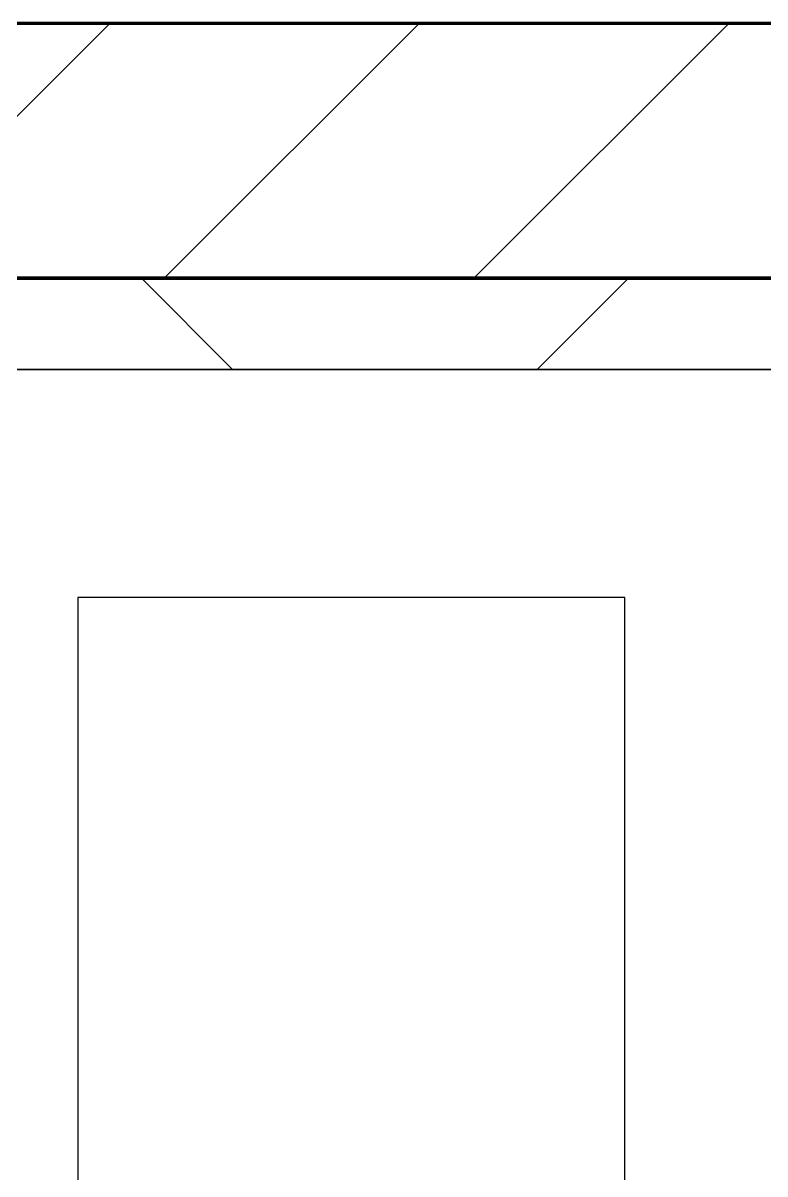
# Model space of a CAD drawing. Header units: millimetres. Extents: x -678720 to -601931, y -306 to 39239.
# Drawn here: x -674354 to -673947, y 8128 to 8759 of the extents above; entities that cross this region are included whole.
import ezdxf
from ezdxf.xclip import XClip

# ---------------------------------------------------------------- set-up
doc = ezdxf.new("R2010")
doc.units = ezdxf.units.MM
doc.header["$XCLIPFRAME"] = 0
doc.layers.add('000 - WIPEOUT', color=250, linetype='Continuous')
doc.layers.add('A11_ALU.SOLID SHEET', color=2, linetype='Continuous')
for name, color, linetype, lineweight in [('A-GLAZ-CURT', 2, 'Continuous', 9), ('A-WALL', 5, 'Continuous', 35), ('A-WALL-FNSH', 2, 'Continuous', 35), ('A-WALL-PATT', 1, 'Continuous', 35)]:
    doc.layers.add(name, color=color, linetype=linetype, lineweight=lineweight)

# ---------------------------------------------------------------- blocks, each defined once
blk = doc.blocks.new('PPLS-PP19_Custom Tile Pattern - Custom Tile Pattern-V91-4234-01 ENLARGED MULTI-PURPOSE LEVEL - REFLECTED CEILING PLAN - SHEET 5')
at = {"layer": 'A-GLAZ-CURT'}
for p, q in [((-300, 0), (300, 0)), ((300, 0), (-300, 0)), ((195.99, 0), (209.65, 0)), ((209.65, 0), (195.99, 0)), ((210.31, 0), (213.31, 0)), ((213.31, 0), (210.31, 0)), ((230.06, 0), (300, 0)), ((-300, -50), (300, -50)), ((300, -50), (-300, -50))]:
    blk.add_line(p, q, dxfattribs=at)
for points, knots in [([(76.63, 0), (74.8, 0), (67.65, 0), (53.52, 0), (37, 0), (24.07, 0), (12.82, 0), (-2.9, 0), (-20.62, 0), (-32.81, 0), (-44.85, 0), (-51.43, 0), (-51.79, 0)], [-3095.572228, -3095.572228, -3095.572228, -3095.572228, -2950.589685, -2634.532728, -2313.748533, -2106.613311, -1925.670641, -1617.263037, -1290.787923, -1039.307308, -819.71621, -644.910881, -644.910881, -644.910881, -644.910881]), ([(-36.78, 0), (-32.43, 0), (-19.22, 0), (8.83, 0), (43.36, 0), (68.15, 0), (77.33, 0), (78.5, 0)], [-6191.144455, -6191.144455, -6191.144455, -6191.144455, -5862.463379, -5340.621928, -4573.028122, -4094.177415, -4017.21247, -4017.21247, -4017.21247, -4017.21247]), ([(70.61, 0), (66.16, 0), (55.8, 0), (39.61, 0), (24.74, 0), (2.64, 0), (-17.84, 0), (-30.57, 0), (-31.82, 0), (-32, 0)], [-4647.237329, -4647.237329, -4647.237329, -4647.237329, -4326.416877, -4098.545751, -3766.694881, -3333.063701, -2994.501669, -2698.150104, -2614.070998, -2614.070998, -2614.070998, -2614.070998]), ([(-15.19, 0), (-13.07, 0), (7.48, 0), (42.82, 0), (88.72, 0), (120.63, 0), (138.28, 0), (138.53, 0)], [-461.142613, -461.142613, -461.142613, -461.142613, -429.606584, -390.253598, -346.313304, -291.370682, -290.5735, -290.5735, -290.5735, -290.5735]), ([(103.09, 0), (101.08, 0), (86.31, 0), (63.34, 0), (35.84, 0), (12, 0), (3.08, 0), (-1.67, 0), (-2.25, 0)], [-375.435014, -375.435014, -375.435014, -375.435014, -369.147452, -330.153101, -307.516438, -285.83788, -246.234814, -234.646884, -234.646884, -234.646884, -234.646884]), ([(12.51, 0), (18.14, 0), (25.43, 0), (37.44, 0), (45.92, 0), (57.76, 0), (64.47, 0), (72.74, 0), (75.22, 0), (76.03, 0), (76.21, 0)], [-1537.238008, -1537.238008, -1537.238008, -1537.238008, -1206.526904, -1089.329421, -901.315459, -753.071572, -495.328968, -421.953223, -334.951786, -290.452333, -290.452333, -290.452333, -290.452333]), ([(78.43, 0), (76.89, 0), (72.25, 0), (62.26, 0), (51.85, 0), (43.81, 0), (29.53, 0), (20.67, 0), (18.85, 0), (18.16, 0)], [-7031.6194, -7031.6194, -7031.6194, -7031.6194, -6924.452779, -6738.82075, -6548.303034, -6314.283804, -6135.05769, -5972.647715, -5832.674503, -5832.674503, -5832.674503, -5832.674503]), ([(27.44, 0), (27.9, 0), (29.54, 0), (38.07, 0), (53.39, 0), (70, 0), (77.04, 0), (78.44, 0)], [-5037.309798, -5037.309798, -5037.309798, -5037.309798, -4887.603822, -4705.298446, -4353.683244, -3960.84581, -3845.587011, -3845.587011, -3845.587011, -3845.587011]), ([(27.89, 0), (29.09, 0), (33.4, 0), (48.37, 0), (64.04, 0), (74.64, 0), (78.1, 0)], [-147.777612, -147.777612, -147.777612, -147.777612, -135.792042, -118.513713, -97.899267, -87.867769, -87.867769, -87.867769, -87.867769]), ([(136.44, 0), (121.66, 0), (86.93, 0), (51.16, 0), (31.18, 0)], [-106.750556, -106.750556, -106.750556, -106.750556, -59.610984, 0, 0, 0, 0]), ([(168.37, 0), (167.68, 0), (162.47, 0), (147.02, 0), (109.77, 0), (76.86, 0), (57.82, 0), (46.51, 0), (41.18, 0), (36.02, 0), (35.54, 0), (35.54, 0)], [-543.375029, -543.375029, -543.375029, -543.375029, -530.793311, -458.593899, -401.860199, -357.622665, -341.267687, -334.000314, -326.15566, -319.318397, -317.489778, -317.489778, -317.489778, -317.489778]), ([(36.29, 0), (37.77, 0), (48.82, 0), (64.79, 0), (95.91, 0), (124.45, 0), (132.42, 0), (134.6, 0)], [-314.598523, -314.598523, -314.598523, -314.598523, -305.899624, -287.17622, -249.500363, -194.761443, -152.241002, -152.241002, -152.241002, -152.241002]), ([(76.22, 0), (75.58, 0), (73.64, 0), (71.05, 0), (70.61, 0)], [-193.634889, -193.634889, -193.634889, -193.634889, -31.537676, 0, 0, 0, 0]), ([(78.43, 0), (86.63, 0), (103.21, 0), (116.36, 0), (128.63, 0), (128.95, 0)], [-87.545943, -87.545943, -87.545943, -87.545943, -63.759246, -39.050993, -35.895543, -35.895543, -35.895543, -35.895543]), ([(78.48, 0), (79.51, 0), (84.95, 0), (86.01, 0), (92.51, 0), (94.33, 0)], [-3844.262741, -3844.262741, -3844.262741, -3844.262741, -3759.045785, -3336.541051, -2783.776468, -2783.776468, -2783.776468, -2783.776468]), ([(114.39, 0), (114.2, 0), (112.08, 0), (105.42, 0), (92.38, 0), (86.52, 0), (79.99, 0), (78.52, 0)], [-8148.58938, -8148.58938, -8148.58938, -8148.58938, -8105.191388, -7723.759874, -7531.75727, -7135.649961, -7033.519254, -7033.519254, -7033.519254, -7033.519254]), ([(94.4, 0), (94.4, 0), (94.64, 0), (99.11, 0), (108.97, 0), (120.79, 0), (139.94, 0), (163.31, 0), (185.23, 0), (193.62, 0), (194.69, 0), (194.79, 0)], [-2348.345796, -2348.345796, -2348.345796, -2348.345796, -2310.419338, -2233.599744, -2052.234781, -1843.028543, -1530.39897, -1095.004608, -529.74427, -295.064701, -265.121568, -265.121568, -265.121568, -265.121568]), ([(129.02, 0), (129.02, 0), (124.41, 0), (122.35, 0), (114.96, 0), (108.04, 0), (103.09, 0)], [-35.386604, -35.386604, -35.386604, -35.386604, -31.430235, -22.807238, -15.488593, 0, 0, 0, 0]), ([(157.9, 0), (156.77, 0), (151.67, 0), (143.29, 0), (134.04, 0), (126.24, 0), (118.6, 0), (114.23, 0), (111.98, 0), (105.66, 0), (105.23, 0), (105.23, 0)], [-10292.955006, -10292.955006, -10292.955006, -10292.955006, -10098.273015, -9847.788484, -9677.714971, -9567.007022, -9453.21225, -9220.200448, -9012.77275, -8966.157302, -8929.495943, -8929.495943, -8929.495943, -8929.495943]), ([(105.26, 0), (105.52, 0), (111.01, 0), (112.65, 0), (113.59, 0)], [-8920.561005, -8920.561005, -8920.561005, -8920.561005, -8814.835624, -8577.462505, -8577.462505, -8577.462505, -8577.462505]), ([(128.58, 0), (128.8, 0), (130.16, 0), (139.26, 0), (152.67, 0), (161.24, 0), (162.19, 0), (162.75, 0)], [-633.326174, -633.326174, -633.326174, -633.326174, -627.736123, -618.981161, -602.094757, -592.980799, -581.414464, -581.414464, -581.414464, -581.414464]), ([(137.1, 0), (136, 0), (133.64, 0), (129.87, 0), (129.11, 0)], [-670.405967, -670.405967, -670.405967, -670.405967, -651.020627, -640.742133, -640.742133, -640.742133, -640.742133]), ([(193.8, 0), (193.33, 0), (190.11, 0), (183.13, 0), (171, 0), (161.95, 0), (161.28, 0), (158.35, 0), (157.85, 0), (157.77, 0)], [-11665.349007, -11665.349007, -11665.349007, -11665.349007, -11565.880756, -11105.624034, -10839.086983, -10768.332124, -10666.779182, -10580.760289, -10550.278881, -10550.278881, -10550.278881, -10550.278881]), ([(209.53, 0), (208.11, 0), (193.7, 0), (177.41, 0), (159.34, 0), (158.33, 0), (158.3, 0)], [-192.73867, -192.73867, -192.73867, -192.73867, -187.987675, -143.776725, -129.632772, -123.352749, -123.352749, -123.352749, -123.352749]), ([(159.07, 0), (159.13, 0), (160.84, 0), (165.21, 0), (174.15, 0), (185.98, 0), (208.82, 0), (219.42, 0), (230.06, 0)], [-115.643202, -115.643202, -115.643202, -115.643202, -114.681583, -87.660824, -65.295536, -41.623857, -24.459831, 0, 0, 0, 0]), ([(162.75, 0), (165.4, 0), (170.91, 0), (172.61, 0), (172.61, 0)], [-111.264224, -111.264224, -111.264224, -111.264224, -56.742688, -19.085662, -19.085662, -19.085662, -19.085662]), ([(209.95, 0), (208.01, 0), (196.2, 0), (182.99, 0), (174.27, 0), (169.67, 0), (168.99, 0)], [-8813.02241, -8813.02241, -8813.02241, -8813.02241, -8717.832359, -8253.978395, -8152.463617, -8069.855175, -8069.855175, -8069.855175, -8069.855175]), ([(210.18, 0), (208.35, 0), (202.78, 0), (187.54, 0), (175.3, 0), (169.49, 0)], [-194.454786, -194.454786, -194.454786, -194.454786, -184.406837, -162.427601, -142.916156, -142.916156, -142.916156, -142.916156]), ([(171.51, 0), (176.48, 0), (193.23, 0), (201.73, 0), (207.23, 0), (209.74, 0), (210.27, 0)], [-7971.819559, -7971.819559, -7971.819559, -7971.819559, -7784.112253, -7606.717214, -7289.299508, -7208.273155, -7208.273155, -7208.273155, -7208.273155]), ([(172.07, 0), (177.66, 0), (187.87, 0), (201.08, 0), (206.26, 0), (209.64, 0), (210.19, 0)], [-255.364076, -255.364076, -255.364076, -255.364076, -237.955587, -223.92608, -215.862851, -214.310018, -214.310018, -214.310018, -214.310018]), ([(300, 0), (286.53, 0), (256.07, 0), (225.54, 0), (210.26, 0)], [-285.253232, -285.253232, -285.253232, -285.253232, -244.693688, -193.555795, -193.555795, -193.555795, -193.555795]), ([(215.22, 0), (214.62, 0), (212.69, 0), (210.98, 0), (210.27, 0)], [-203.825446, -203.825446, -203.825446, -203.825446, -198.527383, -194.612484, -194.612484, -194.612484, -194.612484]), ([(247.1, 0), (246.76, 0), (245.04, 0), (238.34, 0), (226.56, 0), (221.9, 0), (214.31, 0), (210.28, 0)], [-9649.085549, -9649.085549, -9649.085549, -9649.085549, -9581.591397, -9406.094246, -9221.510254, -9016.44624, -8818.434957, -8818.434957, -8818.434957, -8818.434957]), ([(210.85, 0), (211.78, 0), (216.42, 0), (241.96, 0), (266.73, 0), (281.71, 0), (291.71, 0), (296.52, 0), (297.86, 0), (298.09, 0)], [-7179.657833, -7179.657833, -7179.657833, -7179.657833, -7042.621073, -6582.165592, -6068.460911, -5766.029927, -5566.724884, -5280.360606, -5199.253518, -5199.253518, -5199.253518, -5199.253518]), ([(300, 0), (288.22, 0), (262, 0), (230.43, 0), (219.94, 0), (219.02, 0)], [-12528.858583, -12528.858583, -12528.858583, -12528.858583, -11905.454923, -11162.864862, -10856.732305, -10856.732305, -10856.732305, -10856.732305]), ([(219.9, 0), (220.86, 0), (227.84, 0), (242.06, 0), (246.54, 0), (246.96, 0)], [-10670.940496, -10670.940496, -10670.940496, -10670.940496, -10511.382485, -9925.173265, -9834.877357, -9834.877357, -9834.877357, -9834.877357]), ([(284.76, 0), (284.76, 0), (285.09, 0), (287.47, 0), (293.59, 0), (297.76, 0), (300, 0)], [-4110.630118, -4110.630118, -4110.630118, -4110.630118, -4053.389046, -3959.664717, -3862.421465, -3746.95702, -3746.95702, -3746.95702, -3746.95702]), ([(297.38, 0), (295.84, 0), (291.62, 0), (285.38, 0), (284.87, 0)], [-4803.172655, -4803.172655, -4803.172655, -4803.172655, -4358.271401, -4143.037883, -4143.037883, -4143.037883, -4143.037883])]:
    blk.add_open_spline(points, degree=3, knots=knots, dxfattribs=at)
for points in [[(80.35, 0), (79.57, 0), (78.27, 0), (76.63, 0)], [(79.34, 0), (81.22, 0), (82.78, 0), (83.66, 0)], [(84.06, 0), (83.48, 0), (82.41, 0), (81.72, 0)], [(168.74, 0), (168.74, 0), (169.81, 0), (171.51, 0)], [(195.11, 0), (194.91, 0), (194.44, 0), (193.8, 0)], [(211.37, 0), (212.94, 0), (214.39, 0), (215.11, 0)]]:
    blk.add_open_spline(points, degree=3, dxfattribs=at)
blk = doc.blocks.new('PPLS-PP19_Custom Tile Pattern - Custom Tile Pattern-V92-4234-01 ENLARGED MULTI-PURPOSE LEVEL - REFLECTED CEILING PLAN - SHEET 5')
at = {"layer": 'A-GLAZ-CURT'}
for p, q in [((-300, 0), (300, 0)), ((300, 0), (-300, 0)), ((-293.07, 0), (-275.75, 0)), ((-275.75, 0), (-293.07, 0)), ((-222.32, 0), (-205, 0)), ((-205, 0), (-222.32, 0)), ((-300, -50), (300, -50)), ((300, -50), (-300, -50))]:
    blk.add_line(p, q, dxfattribs=at)
at = {"layer": 'A-GLAZ-CURT', "flags": 128}
for points in [[(-300, 0), (-291.56, 0), (-283.3, 0), (-275.2, 0), (-267.26, 0), (-259.45, 0), (-251.77, 0), (-244.2, 0), (-236.74, 0), (-229.36, 0), (-222.06, 0), (-214.83, 0), (-207.71, 0), (-200.76, 0), (-194.02, 0), (-187.54, 0), (-181.38, 0), (-175.58, 0), (-170.25, 0), (-165.64, 0), (-162.01, 0), (-159.53, 0), (-157.46, 0), (-154.52, 0), (-149.42, 0), (-141.84, 0), (-132.81, 0), (-126.08, 0)], [(-125.69, 0), (-128.55, 0), (-134.16, 0), (-140.03, 0), (-145.5, 0), (-150.63, 0), (-155.53, 0), (-160.27, 0), (-164.95, 0), (-169.65, 0), (-174.47, 0), (-179.49, 0), (-184.81, 0), (-190.44, 0), (-196.37, 0), (-202.58, 0), (-209.04, 0), (-215.73, 0), (-222.63, 0), (-229.72, 0), (-236.97, 0), (-244.39, 0), (-251.96, 0), (-259.67, 0), (-267.51, 0), (-275.48, 0), (-283.55, 0), (-291.73, 0), (-300, 0)]]:
    blk.add_lwpolyline(points, dxfattribs=at)
at = {"layer": 'A-GLAZ-CURT'}
for points, knots in [([(-300, 0), (-284.65, 0), (-243.99, 0), (-210.82, 0), (-192.01, 0)], [-5323.127839, -5323.127839, -5323.127839, -5323.127839, -4502.809032, -3105.157906, -3105.157906, -3105.157906, -3105.157906]), ([(-257.94, 0), (-266.19, 0), (-279.86, 0), (-294.48, 0), (-300, 0)], [-14214.785993, -14214.785993, -14214.785993, -14214.785993, -13729.592194, -13439.944408, -13439.944408, -13439.944408, -13439.944408]), ([(-258.37, 0), (-260.25, 0), (-263.21, 0), (-264.9, 0), (-265.4, 0)], [-398.465923, -398.465923, -398.465923, -398.465923, -208.940337, 0, 0, 0, 0]), ([(-137.88, 0), (-140.56, 0), (-147.66, 0), (-147.69, 0), (-158.72, 0), (-174.02, 0), (-185.59, 0), (-209.77, 0), (-232.01, 0), (-251.26, 0), (-256.61, 0), (-257.96, 0)], [-3187.727384, -3187.727384, -3187.727384, -3187.727384, -2919.378265, -2477.344047, -2237.412286, -2029.680487, -1755.085331, -1400.429864, -858.079193, -543.655514, -412.190569, -412.190569, -412.190569, -412.190569]), ([(-191.96, 0), (-199.14, 0), (-219.83, 0), (-242.32, 0), (-257.89, 0)], [-15642.518368, -15642.518368, -15642.518368, -15642.518368, -15131.813646, -14215.828864, -14215.828864, -14215.828864, -14215.828864]), ([(-257.3, 0), (-256.97, 0), (-253.55, 0), (-241.25, 0), (-225.99, 0), (-213.1, 0), (-202.27, 0), (-195.6, 0), (-191.97, 0)], [-5684.140396, -5684.140396, -5684.140396, -5684.140396, -5657.471696, -5413.335975, -5017.494783, -4832.723979, -4666.091899, -4457.224845, -4457.224845, -4457.224845, -4457.224845]), ([(-133.82, 0), (-135.51, 0), (-137.8, 0), (-149.31, 0), (-162.01, 0), (-177.91, 0), (-199.46, 0), (-216.65, 0), (-231.26, 0), (-233.46, 0), (-234, 0)], [-2731.647847, -2731.647847, -2731.647847, -2731.647847, -2418.507304, -2308.929706, -2113.765672, -1763.376603, -1422.553702, -978.033455, -846.069444, -682.911962, -682.911962, -682.911962, -682.911962]), ([(-233.49, 0), (-233.44, 0), (-232.38, 0), (-230.74, 0), (-225.3, 0), (-223.63, 0)], [-455.274641, -455.274641, -455.274641, -455.274641, -440.605512, -119.536984, 0, 0, 0, 0]), ([(-223.63, 0), (-219.39, 0), (-208.31, 0), (-197.55, 0), (-192, 0)], [-5463.295695, -5463.295695, -5463.295695, -5463.295695, -5161.076232, -4856.26284, -4856.26284, -4856.26284, -4856.26284]), ([(-191.97, 0), (-186.54, 0), (-161.12, 0), (-139.28, 0), (-126.01, 0)], [-3104.210852, -3104.210852, -3104.210852, -3104.210852, -2700.551212, -1152.26201, -1152.26201, -1152.26201, -1152.26201]), ([(-191.97, 0), (-189.85, 0), (-182.68, 0), (-169.02, 0), (-152.12, 0), (-136.84, 0), (-127.33, 0), (-124.19, 0), (-123.43, 0), (-123.28, 0)], [-4855.689944, -4855.689944, -4855.689944, -4855.689944, -4739.070012, -4465.409639, -4149.119819, -3839.893365, -3647.167523, -3488.92562, -3439.852845, -3439.852845, -3439.852845, -3439.852845]), ([(-191.86, 0), (-190.03, 0), (-182.21, 0), (-171.77, 0), (-158.7, 0), (-157.22, 0)], [-4455.137067, -4455.137067, -4455.137067, -4455.137067, -4349.945572, -4000.813434, -3840.635403, -3840.635403, -3840.635403, -3840.635403]), ([(-126.05, 0), (-128.92, 0), (-148.33, 0), (-170.33, 0), (-190.91, 0)], [-17397.860634, -17397.860634, -17397.860634, -17397.860634, -17136.203329, -15667.613966, -15667.613966, -15667.613966, -15667.613966]), ([(-152.35, 0), (-151.03, 0), (-147.71, 0), (-143.57, 0), (-138.62, 0)], [-3494.978217, -3494.978217, -3494.978217, -3494.978217, -3371.022232, -3227.460399, -3227.460399, -3227.460399, -3227.460399]), ([(-118.78, 0), (-121.86, 0), (-126.28, 0), (-136.96, 0), (-147.46, 0), (-150.03, 0), (-150.57, 0)], [-5938.474035, -5938.474035, -5938.474035, -5938.474035, -5700.061948, -5508.838257, -5298.784692, -5196.16478, -5196.16478, -5196.16478, -5196.16478]), ([(-150.34, 0), (-150.07, 0), (-147.75, 0), (-142.79, 0), (-131.9, 0), (-126.07, 0)], [-4948.728362, -4948.728362, -4948.728362, -4948.728362, -4883.323924, -4440.880425, -4089.153715, -4089.153715, -4089.153715, -4089.153715]), ([(-60.22, 0), (-66.5, 0), (-81.6, 0), (-110.94, 0), (-130.52, 0), (-147.74, 0), (-149.07, 0)], [-7904.648407, -7904.648407, -7904.648407, -7904.648407, -7508.296369, -7004.680444, -6449.282163, -6277.220794, -6277.220794, -6277.220794, -6277.220794]), ([(-148.23, 0), (-146.94, 0), (-140.15, 0), (-137.28, 0), (-133.93, 0), (-128.78, 0), (-126.5, 0)], [-6162.058746, -6162.058746, -6162.058746, -6162.058746, -6017.569127, -5560.701257, -5364.112219, -5231.017328, -5231.017328, -5231.017328, -5231.017328]), ([(-86.16, 0), (-91.37, 0), (-104.13, 0), (-122.65, 0), (-139.03, 0), (-146.11, 0), (-146.95, 0)], [-1681.3698, -1681.3698, -1681.3698, -1681.3698, -1374.161226, -945.742622, -741.901385, -489.130243, -489.130243, -489.130243, -489.130243]), ([(-146.69, 0), (-146.59, 0), (-145.49, 0), (-136.25, 0), (-129.17, 0), (-125.97, 0)], [-420.34245, -420.34245, -420.34245, -420.34245, -406.956646, -290.263673, -23.829252, -23.829252, -23.829252, -23.829252]), ([(-127.41, 0), (-131.63, 0), (-133.16, 0), (-134.09, 0), (-134.15, 0)], [-8540.990293, -8540.990293, -8540.990293, -8540.990293, -8266.114998, -8246.473386, -8246.473386, -8246.473386, -8246.473386]), ([(-134.15, 0), (-133.32, 0), (-130.31, 0), (-117.33, 0), (-92.04, 0), (-74.02, 0), (-62.87, 0), (-60.45, 0), (-60.1, 0)], [-7657.439573, -7657.439573, -7657.439573, -7657.439573, -7293.749979, -6839.55839, -6236.997189, -5713.340575, -5140.470607, -5021.05687, -5021.05687, -5021.05687, -5021.05687]), ([(-120.13, 0), (-120.14, 0), (-120.24, 0), (-121.3, 0), (-129.25, 0), (-133.82, 0)], [-2933.992132, -2933.992132, -2933.992132, -2933.992132, -2920.575025, -2840.280255, -2731.647847, -2731.647847, -2731.647847, -2731.647847])]:
    blk.add_open_spline(points, degree=3, knots=knots, dxfattribs=at)
blk = doc.blocks.new('*U321')
at = {"layer": 'A-GLAZ-CURT', "rotation": 180}
for name, p in [('PPLS-PP19_Custom Tile Pattern - Custom Tile Pattern-V92-4234-01 ENLARGED MULTI-PURPOSE LEVEL - REFLECTED CEILING PLAN - SHEET 5', (-41465, -710)), ('PPLS-PP19_Custom Tile Pattern - Custom Tile Pattern-V91-4234-01 ENLARGED MULTI-PURPOSE LEVEL - REFLECTED CEILING PLAN - SHEET 5', (-40865, -710))]:
    blk.add_blockref(name, p, dxfattribs=at)
blk = doc.blocks.new('*U605')
at = {"color": 3}
blk.add_wipeout([(-275, -8050), (275, -8050), (275, -8350), (-275, -8350)], dxfattribs=at).dxf.layer = '000 - WIPEOUT'
at = {"layer": 'A11_ALU.SOLID SHEET', "color": 0, "linetype": 'ByBlock'}
blk.add_lwpolyline([(-275, -8350), (275, -8350), (275, -8050), (-275, -8050)], close=True, dxfattribs=at)
blk = doc.blocks.new('*U743')
blk.add_lwpolyline([(21173.36, -580), (28210, -580), (28210, -6849.96), (45954.15, -6849.96), (45954.15, 600), (82995.06, 600), (83086.47, 650), (90052, 650), (90392, 990), (103159.16, 990), (103159.16, 4990), (21173.36, 4990), (21173.36, 3485.45), (21203.36, 3485.45), (21203.36, 925.54), (21173.36, 925.54), (21173.36, -580)])
at = {"layer": 'A11_ALU.SOLID SHEET', "color": 0, "linetype": 'ByBlock', "rotation": 90}
blk.add_blockref('*U605', (62308.5, 4590), dxfattribs=at)

msp = doc.modelspace()

# ---------------------------------------------------------------- block references
at = {"layer": 'A11_ALU.SOLID SHEET'}
ref = msp.add_blockref('*U743', (-744682.37, 3579.02), dxfattribs=at)
XClip(ref).set_block_clipping_path([(69798.6834257276, -3885.5002684942), (120965.0023936313, 33679.9972602262)])

# ---------------------------------------------------------------- next in the draw order: hatches: boundary and pattern name
at = {"layer": 'A-WALL-PATT', "lineweight": 9}
h = msp.add_hatch(dxfattribs=at)
h.set_pattern_fill('FP_2', color=256, style=0, pattern_type=2)
h.set_pattern_definition([(45, (0, 0), (-84.852814, 84.852814), [])])
h.paths.add_polyline_path([(-645614.94, 8619.02), (-644025.62, 8619.02), (-644076.02, 8641.53), (-644079.79, 8639.36), (-644084.96, 8639.36), (-644091.03, 8644.02), (-644092.03, 8648.69), (-644157.37, 8677.88), (-644139.02, 8718.97), (-643915.31, 8619.02), (-632557.37, 8619.02), (-632557.37, 8759.02), (-674883.69, 8759.02), (-674883.69, 8619.02), (-672825.62, 8619.02), (-672876.02, 8641.53), (-672879.79, 8639.36), (-672884.96, 8639.36), (-672891.03, 8644.02), (-672892.03, 8648.69), (-672957.37, 8677.88), (-672939.02, 8718.97), (-672715.31, 8619.02), (-669225.62, 8619.02), (-669276.02, 8641.53), (-669279.79, 8639.36), (-669284.96, 8639.36), (-669291.03, 8644.02), (-669292.03, 8648.69), (-669357.37, 8677.88), (-669339.02, 8718.97), (-669115.31, 8619.02), (-665625.62, 8619.02), (-665676.02, 8641.53), (-665679.79, 8639.36), (-665684.96, 8639.36), (-665691.03, 8644.02), (-665692.03, 8648.69), (-665757.37, 8677.88), (-665739.02, 8718.97), (-665515.31, 8619.02), (-662025.62, 8619.02), (-662076.02, 8641.53), (-662079.79, 8639.36), (-662084.96, 8639.36), (-662091.03, 8644.02), (-662092.03, 8648.69), (-662157.37, 8677.88), (-662139.02, 8718.97), (-661915.31, 8619.02), (-658425.62, 8619.02), (-658476.02, 8641.53), (-658479.79, 8639.36), (-658484.96, 8639.36), (-658491.03, 8644.02), (-658492.03, 8648.69), (-658557.37, 8677.88), (-658539.02, 8718.97), (-658315.31, 8619.02), (-654825.62, 8619.02), (-654876.02, 8641.53), (-654879.79, 8639.36), (-654884.96, 8639.36), (-654891.03, 8644.02), (-654892.03, 8648.69), (-654957.37, 8677.88), (-654939.02, 8718.97), (-654715.31, 8619.02), (-651225.62, 8619.02), (-651276.02, 8641.53), (-651279.79, 8639.36), (-651284.96, 8639.36), (-651291.03, 8644.02), (-651292.03, 8648.69), (-651357.37, 8677.88), (-651339.02, 8718.97), (-651115.31, 8619.02), (-647625.62, 8619.02), (-647676.02, 8641.53), (-647679.79, 8639.36), (-647684.96, 8639.36), (-647691.03, 8644.02), (-647692.03, 8648.69), (-647757.37, 8677.88), (-647739.02, 8718.97), (-647515.31, 8619.02), (-645746.78, 8619.02)])
h = msp.add_hatch(dxfattribs=at)
h.set_pattern_fill('FP_3', color=256, style=0, pattern_type=2)
h.set_pattern_definition([(45, (0, 0), (-212.13203, 212.13203), []), (135, (0, 0), (-212.13203, -212.13203), [])])
h.paths.add_polyline_path([(-637582.37, 8569.02), (-637582.37, 8619.02), (-643915.31, 8619.02), (-643803.39, 8569.02), (-641132.34, 8569.02)])
h.paths.add_polyline_path([(-659985.63, 8569.02), (-658313.71, 8569.02), (-658425.62, 8619.02), (-661915.31, 8619.02), (-661803.39, 8569.02), (-660051.55, 8569.02)])
h.paths.add_polyline_path([(-653657.25, 8569.02), (-651113.71, 8569.02), (-651225.62, 8619.02), (-654715.31, 8619.02), (-654603.39, 8569.02), (-653782.37, 8569.02)])
h.paths.add_polyline_path([(-643913.71, 8569.02), (-644025.62, 8619.02), (-647515.31, 8619.02), (-647403.39, 8569.02), (-643966.93, 8569.02)])
h.paths.add_polyline_path([(-658203.39, 8569.02), (-654713.71, 8569.02), (-654825.62, 8619.02), (-658315.31, 8619.02), (-658205.78, 8570.08)])
h.paths.add_polyline_path([(-662292.85, 8569.02), (-661913.71, 8569.02), (-662025.62, 8619.02), (-665515.31, 8619.02), (-665403.39, 8569.02), (-662358.77, 8569.02)])
h.paths.add_polyline_path([(-647513.71, 8569.02), (-647625.62, 8619.02), (-651115.31, 8619.02), (-651003.39, 8569.02), (-647526.64, 8569.02)])
h.paths.add_polyline_path([(-666973.22, 8569.02), (-665513.71, 8569.02), (-665625.62, 8619.02), (-669115.31, 8619.02), (-669003.39, 8569.02), (-667105.06, 8569.02)])
h.paths.add_polyline_path([(-670928.45, 8569.02), (-669113.71, 8569.02), (-669225.62, 8619.02), (-672715.31, 8619.02), (-672603.39, 8569.02), (-670994.37, 8569.02)])
h.paths.add_polyline_path([(-672906.07, 8569.02), (-672713.71, 8569.02), (-672825.62, 8619.02), (-674883.69, 8619.02), (-674883.69, 8569.02), (-672957.37, 8569.02)])

# ---------------------------------------------------------------- next in the draw order: linework, layer by layer
at = {"layer": 'A-WALL', "color": 7, "lineweight": 70}
for p, q in [((-674883.69, 8759.02), (-672982.37, 8759.02)), ((-672982.37, 8619.02), (-674883.69, 8619.02)), ((-674883.69, 8619.02), (-672982.37, 8619.02))]:
    msp.add_line(p, q, dxfattribs=at)
at = {"layer": 'A-WALL-FNSH', "color": 250}
msp.add_line((-672982.37, 8569.02), (-674883.69, 8569.02), dxfattribs=at)

# ---------------------------------------------------------------- next in the draw order: block references
msp.add_blockref('*U321', (-633017.37, 9279.02))

doc.saveas('drawing.dxf')
